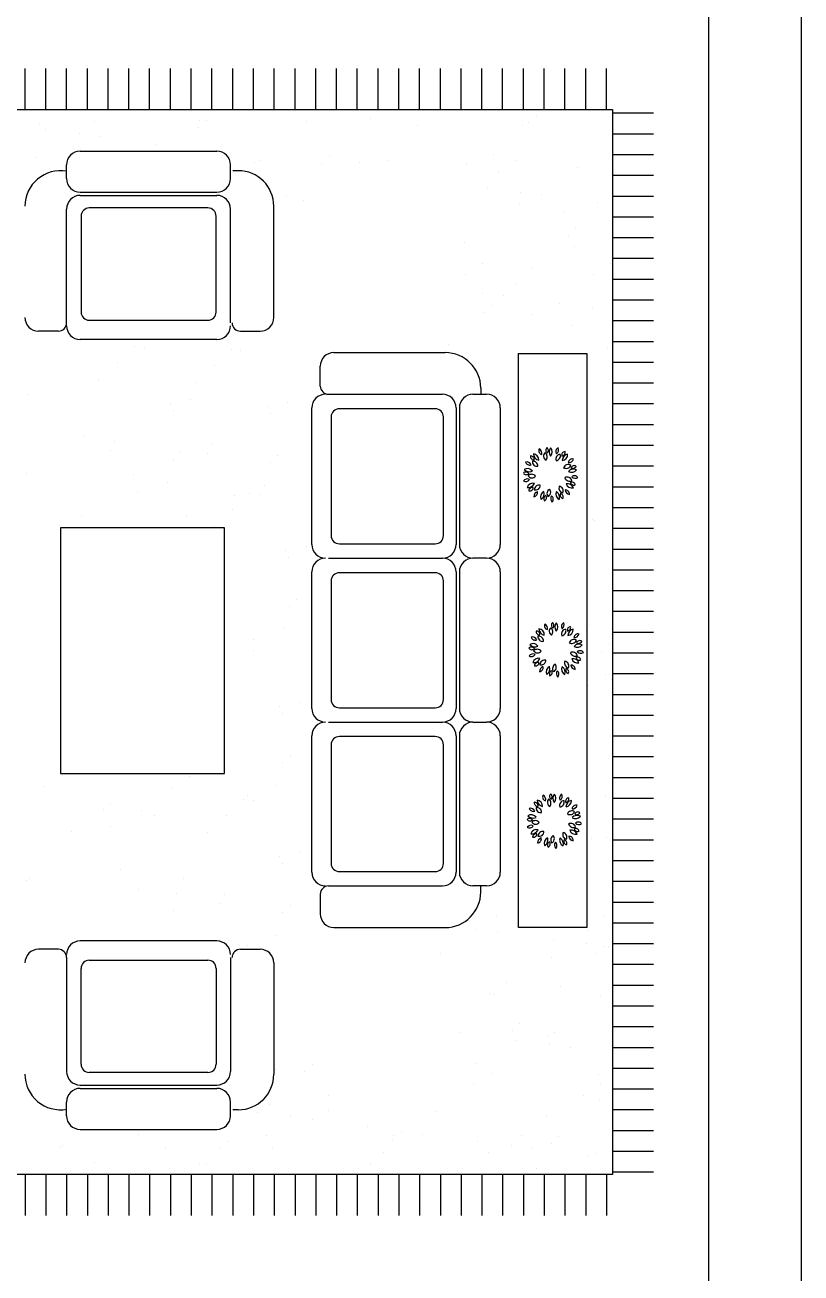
# Model space of a CAD drawing. Header units: inches. Extents: x 6.4 to 48.9, y 11.7 to 36.5.
# Drawn here: x 46.044 to 48.884, y 16.279 to 20.847 of the extents above; entities that cross this region are included whole.
import ezdxf

# ---------------------------------------------------------------- set-up
doc = ezdxf.new("R2010")
doc.units = ezdxf.units.IN
doc.header["$MEASUREMENT"] = 0
for name, color, linetype in [('02', 2, 'Continuous'), ('4', 4, 'Continuous'), ('kadrbm', 4, 'Continuous')]:
    doc.layers.add(name, color=color, linetype=linetype)

# ---------------------------------------------------------------- blocks, each defined once
blk = doc.blocks.new('kadrbm')
at = {"layer": 'kadrbm', "color": 4}
blk.add_lwpolyline([(0, 0), (0, 24.7972), (21, 24.7972), (21, 0), (0, 0)], close=True, dxfattribs=at)
blk.add_lwpolyline([(20.6631, 0.3257), (20.6631, 24.4603), (0.3369, 24.4603), (0.3369, 0.3257), (20.6631, 0.3257)], dxfattribs=at)

msp = doc.modelspace()

# ---------------------------------------------------------------- linework, layer by layer
at = {"layer": '02'}
for p, q in [((46.2459, 20.3855), (46.7459, 20.3855)), ((46.1957, 20.2855), (46.1957, 20.3355)), ((46.7957, 20.2855), (46.7957, 20.3355)), ((46.8244, 20.3138), (46.8044, 20.3138)), ((46.2459, 20.2355), (46.7459, 20.2355)), ((46.2462, 20.2234), (46.7459, 20.2234)), ((46.1959, 19.7566), (46.1959, 20.1734)), ((46.2492, 20.1474), (46.2492, 19.7963)), ((46.7135, 20.1774), (46.2792, 20.1774)), ((46.7435, 19.7963), (46.7435, 20.1474)), ((46.7959, 19.7566), (46.7959, 20.1734)), ((46.9544, 19.7766), (46.9544, 20.1838)), ((46.2792, 19.7663), (46.7135, 19.7663)), ((46.166, 19.7266), (46.0937, 19.7266)), ((46.7459, 19.6958), (46.2462, 19.6958)), ((46.832, 19.7266), (46.9044, 19.7266)), ((47.1747, 19.6479), (47.5819, 19.6479)), ((47.1247, 19.5256), (47.1247, 19.5979)), ((47.7119, 19.5179), (47.7119, 19.4979)), ((47.1547, 19.4954), (47.5715, 19.4954)), ((47.6836, 19.4957), (47.7336, 19.4957)), ((47.0939, 18.9457), (47.0939, 19.4454)), ((47.5455, 19.4424), (47.1944, 19.4424)), ((47.6215, 19.4454), (47.6215, 18.9457)), ((47.6336, 19.4457), (47.6336, 18.9457)), ((47.7836, 19.4457), (47.7836, 18.9457)), ((47.1644, 19.4124), (47.1644, 18.9781)), ((47.5755, 18.9781), (47.5755, 19.4124)), ((47.1944, 18.9481), (47.5455, 18.9481)), ((47.1547, 18.8957), (47.5715, 18.8957)), ((47.7336, 18.8957), (47.6836, 18.8957)), ((47.0939, 18.3457), (47.0939, 18.8454)), ((47.5455, 18.8424), (47.1944, 18.8424)), ((47.6215, 18.8454), (47.6215, 18.3457)), ((47.6336, 18.8457), (47.6336, 18.3457)), ((47.7836, 18.8457), (47.7836, 18.3457)), ((47.1644, 18.8124), (47.1644, 18.3781)), ((47.5755, 18.3781), (47.5755, 18.8124)), ((47.1944, 18.3481), (47.5455, 18.3481)), ((47.1547, 18.2957), (47.5715, 18.2957)), ((47.6836, 18.2959), (47.7336, 18.2959)), ((47.0939, 17.7459), (47.0939, 18.2457)), ((47.5455, 18.2427), (47.1944, 18.2427)), ((47.6215, 18.2457), (47.6215, 17.7459)), ((47.6336, 18.2459), (47.6336, 17.7459)), ((47.7836, 18.2459), (47.7836, 17.7459)), ((47.1644, 18.2127), (47.1644, 17.7783)), ((47.5755, 17.7783), (47.5755, 18.2127)), ((47.1944, 17.7483), (47.5455, 17.7483)), ((47.1547, 17.6959), (47.5715, 17.6959)), ((47.7336, 17.6959), (47.6836, 17.6959)), ((47.7119, 17.6736), (47.7119, 17.6936)), ((47.1247, 17.6659), (47.1247, 17.5936)), ((47.1747, 17.5436), (47.5819, 17.5436)), ((46.166, 17.4639), (46.0937, 17.4639)), ((46.7459, 17.4946), (46.2462, 17.4946)), ((46.832, 17.4639), (46.9044, 17.4639)), ((46.1962, 17.4339), (46.1962, 17.0171)), ((46.2792, 17.4242), (46.7135, 17.4242)), ((46.7959, 17.4339), (46.7959, 17.0171)), ((46.9544, 17.4139), (46.9544, 17.0067)), ((46.2492, 17.0431), (46.2492, 17.3942)), ((46.7435, 17.3942), (46.7435, 17.0431)), ((46.7135, 17.0131), (46.2792, 17.0131)), ((46.2459, 16.955), (46.7459, 16.955)), ((46.2462, 16.9671), (46.7459, 16.9671)), ((46.1959, 16.855), (46.1959, 16.905)), ((46.7959, 16.855), (46.7959, 16.905)), ((46.8244, 16.8767), (46.8044, 16.8767)), ((46.2459, 16.805), (46.7459, 16.805))]:
    msp.add_line(p, q, dxfattribs=at)
for points in [[(47.8502, 17.5434), (47.8502, 19.645), (48.1002, 19.645), (48.1002, 17.5434)], [(46.7741, 18.1072), (46.7741, 19.0072), (46.1741, 19.0072), (46.1741, 18.1072)]]:
    msp.add_lwpolyline(points, close=True, dxfattribs=at)
for centre, radius, start, end in [((46.2459, 20.3355), 0.05, 90, 180), ((46.7459, 20.3355), 0.05, 0, 90), ((46.1737, 20.1838), 0.13, 80.1386, 180), ((46.2459, 20.2855), 0.05, 180, 270), ((46.7459, 20.2855), 0.05, 270, 0), ((46.8244, 20.1838), 0.13, 0, 90), ((46.2462, 20.1734), 0.05, 90, 180), ((46.7459, 20.1734), 0.05, 0, 90), ((46.2792, 20.1474), 0.03, 90, 180), ((46.7135, 20.1474), 0.03, 0, 90), ((46.2792, 19.7963), 0.03, 180, 270), ((46.7135, 19.7963), 0.03, 270, 0), ((46.0937, 19.7766), 0.05, 180, 270), ((46.166, 19.7566), 0.03, 270, 0), ((46.2462, 19.7458), 0.05, 180, 270), ((46.7459, 19.7458), 0.05, 270, 0), ((46.832, 19.7566), 0.03, 180, 270), ((46.9044, 19.7766), 0.05, 270, 0), ((47.1747, 19.5979), 0.05, 90, 180), ((47.5819, 19.5179), 0.13, 0, 90), ((47.1547, 19.5256), 0.03, 180, 270), ((47.1439, 19.4454), 0.05, 90, 180), ((47.5715, 19.4454), 0.05, 0, 90), ((47.6836, 19.4457), 0.05, 90, 180), ((47.7336, 19.4457), 0.05, 0, 90), ((47.1944, 19.4124), 0.03, 90, 180), ((47.5455, 19.4124), 0.03, 0, 90), ((47.9023, 19.2556), 0.0219, 355.8936, 84.291), ((47.9302, 19.2791), 0.0258, 183.8417, 256.3429), ((47.9401, 19.2891), 0.0153, 156.4218, 252.1361), ((47.918, 19.2791), 0.018, 345.2594, 63.2985), ((47.959, 19.2693), 0.0169, 132.4168, 241.7512), ((47.9367, 19.2665), 0.0187, 319.6715, 54.4965), ((47.962, 19.2913), 0.0119, 129.4172, 241.6886), ((47.9458, 19.2897), 0.0138, 319.567, 51.5387), ((47.9881, 19.2846), 0.0258, 143.8417, 216.3429), ((47.9517, 19.2846), 0.0219, 315.8935, 44.291), ((48.0021, 19.2859), 0.0153, 116.4218, 212.1361), ((47.9788, 19.2925), 0.018, 305.2595, 23.2984), ((48.0203, 19.2735), 0.0119, 89.4172, 201.6886), ((48.0069, 19.2827), 0.0138, 279.5671, 11.5387), ((47.88, 19.2298), 0.018, 25.2595, 103.2985), ((47.8905, 19.2516), 0.0153, 196.4218, 292.1361), ((47.9059, 19.2674), 0.0119, 169.4172, 281.6885), ((47.8945, 19.2558), 0.0138, 359.5671, 91.5388), ((47.9178, 19.2486), 0.0169, 172.4168, 281.7512), ((47.9025, 19.2322), 0.0187, 359.6715, 94.4964), ((48.0039, 19.2586), 0.0169, 92.4168, 201.7512), ((47.985, 19.2708), 0.0187, 279.6716, 14.4964), ((48.0361, 19.2516), 0.0258, 103.8416, 176.3429), ((48.0081, 19.275), 0.0219, 275.8936, 4.291), ((48.0314, 19.2215), 0.0169, 52.4168, 161.7512), ((48.0248, 19.243), 0.0187, 239.6716, 334.4964), ((48.0476, 19.2436), 0.0153, 76.4219, 172.1361), ((48.034, 19.2636), 0.018, 265.2594, 343.2984), ((48.0536, 19.2224), 0.0119, 49.4172, 161.6885), ((47.877, 19.1968), 0.0138, 39.5671, 131.5387), ((47.8783, 19.213), 0.0119, 209.4172, 321.6885), ((47.8831, 19.2017), 0.0219, 35.8935, 124.291), ((47.8893, 19.2376), 0.0258, 223.8416, 296.3429), ((47.8983, 19.1838), 0.0187, 39.6715, 134.4964), ((47.8994, 19.2063), 0.0169, 212.4168, 321.7512), ((48.0287, 19.1755), 0.0169, 12.4168, 121.7512), ((48.0374, 19.1962), 0.0187, 199.6716, 294.4965), ((48.0516, 19.1955), 0.0258, 63.8416, 136.3429), ((48.0452, 19.2314), 0.0219, 235.8936, 324.291), ((48.0492, 19.2381), 0.0138, 239.567, 331.5387), ((48.0553, 19.182), 0.0153, 36.4218, 132.1361), ((48.0577, 19.206), 0.018, 225.2594, 303.2984), ((47.8826, 19.1676), 0.018, 65.2594, 143.2985), ((47.8766, 19.1911), 0.0153, 236.4218, 332.1361), ((47.903, 19.148), 0.0219, 75.8935, 164.291), ((47.8848, 19.1796), 0.0258, 263.8417, 336.3429), ((47.9015, 19.1404), 0.0138, 79.567, 171.5387), ((47.8921, 19.1537), 0.0119, 249.4172, 1.6885), ((47.9261, 19.1441), 0.0187, 79.6716, 174.4964), ((47.9126, 19.1621), 0.0169, 252.4168, 1.7512), ((47.973, 19.1316), 0.0187, 119.6715, 214.4965), ((47.9511, 19.1366), 0.0169, 292.4167, 41.7512), ((48.017, 19.1522), 0.0187, 159.6715, 254.4965), ((47.997, 19.1419), 0.0169, 332.4168, 81.7511), ((48.0388, 19.1467), 0.018, 185.2594, 263.2985), ((48.0215, 19.1298), 0.0153, 356.4218, 92.1361), ((48.0274, 19.1426), 0.0258, 23.8417, 96.3429), ((48.0456, 19.1742), 0.0219, 195.8936, 284.291), ((48.0462, 19.1619), 0.0119, 9.4172, 121.6886), ((48.0529, 19.1767), 0.0138, 199.5671, 291.5387), ((47.9246, 19.1216), 0.018, 105.2594, 183.2985), ((47.9049, 19.1358), 0.0153, 276.4218, 12.1361), ((47.9528, 19.1198), 0.0219, 115.8935, 204.291), ((47.9185, 19.1322), 0.0258, 303.8417, 16.3429), ((47.9565, 19.113), 0.0138, 119.567, 211.5387), ((47.9408, 19.117), 0.0119, 289.4172, 41.6886), ((47.9863, 19.1134), 0.018, 145.2594, 223.2984), ((47.9621, 19.1116), 0.0153, 316.4218, 52.1361), ((48.0091, 19.1301), 0.0219, 155.8936, 244.291), ((47.9749, 19.1176), 0.0258, 343.8417, 56.3429), ((48.0163, 19.1273), 0.0138, 159.567, 251.5386), ((48.0017, 19.1203), 0.0119, 329.4172, 81.6885), ((47.1944, 18.9781), 0.03, 180, 270), ((47.5455, 18.9781), 0.03, 270, 0), ((47.1439, 18.9457), 0.05, 180, 270), ((47.5715, 18.9457), 0.05, 270, 0), ((47.6836, 18.9457), 0.05, 180, 270), ((47.7336, 18.9457), 0.05, 270, 0), ((47.1439, 18.8454), 0.05, 90, 180), ((47.5715, 18.8454), 0.05, 0, 90), ((47.6836, 18.8457), 0.05, 90, 180), ((47.7336, 18.8457), 0.05, 0, 90), ((47.1944, 18.8124), 0.03, 90, 180), ((47.5455, 18.8124), 0.03, 0, 90), ((47.9606, 18.6485), 0.0153, 156.4218, 252.1361), ((47.9385, 18.6385), 0.018, 345.2594, 63.2985), ((47.9795, 18.6287), 0.0169, 132.4168, 241.7512), ((47.9572, 18.6259), 0.0187, 319.6715, 54.4965), ((47.9825, 18.6507), 0.0119, 129.4172, 241.6886), ((47.9663, 18.6491), 0.0138, 319.567, 51.5387), ((48.0086, 18.6441), 0.0258, 143.8417, 216.3429), ((47.9721, 18.644), 0.0219, 315.8935, 44.291), ((48.0226, 18.6453), 0.0153, 116.4218, 212.1361), ((47.9993, 18.6519), 0.018, 305.2595, 23.2984), ((48.0408, 18.6329), 0.0119, 89.4172, 201.6886), ((48.0274, 18.6421), 0.0138, 279.5671, 11.5387), ((47.9005, 18.5892), 0.018, 25.2595, 103.2985), ((47.911, 18.611), 0.0153, 196.4218, 292.1361), ((47.9264, 18.6268), 0.0119, 169.4172, 281.6885), ((47.915, 18.6152), 0.0138, 359.5671, 91.5388), ((47.9382, 18.608), 0.0169, 172.4168, 281.7512), ((47.9229, 18.5916), 0.0187, 359.6715, 94.4964), ((47.9227, 18.615), 0.0219, 355.8936, 84.291), ((47.9506, 18.6385), 0.0258, 183.8417, 256.3429), ((48.0244, 18.618), 0.0169, 92.4168, 201.7512), ((48.0055, 18.6302), 0.0187, 279.6716, 14.4964), ((48.0565, 18.6111), 0.0258, 103.8416, 176.3429), ((48.0286, 18.6344), 0.0219, 275.8936, 4.291), ((48.0519, 18.5809), 0.0169, 52.4168, 161.7512), ((48.0453, 18.6024), 0.0187, 239.6716, 334.4964), ((48.0681, 18.603), 0.0153, 76.4219, 172.1361), ((48.0545, 18.623), 0.018, 265.2594, 343.2984), ((48.074, 18.5818), 0.0119, 49.4172, 161.6885), ((47.8975, 18.5563), 0.0138, 39.5671, 131.5387), ((47.8988, 18.5725), 0.0119, 209.4172, 321.6885), ((47.9035, 18.5611), 0.0219, 35.8935, 124.291), ((47.9098, 18.597), 0.0258, 223.8416, 296.3429), ((47.9187, 18.5433), 0.0187, 39.6715, 134.4964), ((47.9199, 18.5657), 0.0169, 212.4168, 321.7512), ((48.0491, 18.5349), 0.0169, 12.4168, 121.7512), ((48.0579, 18.5556), 0.0187, 199.6716, 294.4965), ((48.0721, 18.555), 0.0258, 63.8416, 136.3429), ((48.0657, 18.5908), 0.0219, 235.8936, 324.291), ((48.0697, 18.5975), 0.0138, 239.567, 331.5387), ((48.0757, 18.5414), 0.0153, 36.4218, 132.1361), ((48.0781, 18.5654), 0.018, 225.2594, 303.2984), ((47.9031, 18.527), 0.018, 65.2594, 143.2985), ((47.8971, 18.5505), 0.0153, 236.4218, 332.1361), ((47.9235, 18.5075), 0.0219, 75.8935, 164.291), ((47.9052, 18.539), 0.0258, 263.8417, 336.3429), ((47.922, 18.4999), 0.0138, 79.567, 171.5387), ((47.9125, 18.5131), 0.0119, 249.4172, 1.6885), ((47.9466, 18.5035), 0.0187, 79.6716, 174.4964), ((47.9331, 18.5215), 0.0169, 252.4168, 1.7512), ((47.9935, 18.491), 0.0187, 119.6715, 214.4965), ((47.9716, 18.4961), 0.0169, 292.4167, 41.7512), ((48.0374, 18.5116), 0.0187, 159.6715, 254.4965), ((48.0174, 18.5014), 0.0169, 332.4168, 81.7511), ((48.0593, 18.5061), 0.018, 185.2594, 263.2985), ((48.042, 18.4892), 0.0153, 356.4218, 92.1361), ((48.0479, 18.502), 0.0258, 23.8417, 96.3429), ((48.0661, 18.5336), 0.0219, 195.8936, 284.291), ((48.0667, 18.5213), 0.0119, 9.4172, 121.6886), ((48.0734, 18.5361), 0.0138, 199.5671, 291.5387), ((47.945, 18.4811), 0.018, 105.2594, 183.2985), ((47.9254, 18.4952), 0.0153, 276.4218, 12.1361), ((47.9733, 18.4792), 0.0219, 115.8935, 204.291), ((47.939, 18.4916), 0.0258, 303.8417, 16.3429), ((47.977, 18.4724), 0.0138, 119.567, 211.5387), ((47.9613, 18.4764), 0.0119, 289.4172, 41.6886), ((48.0067, 18.4728), 0.018, 145.2594, 223.2984), ((47.9826, 18.471), 0.0153, 316.4218, 52.1361), ((48.0296, 18.4895), 0.0219, 155.8936, 244.291), ((47.9953, 18.477), 0.0258, 343.8417, 56.3429), ((48.0368, 18.4867), 0.0138, 159.567, 251.5386), ((48.0221, 18.4797), 0.0119, 329.4172, 81.6885), ((47.1944, 18.3781), 0.03, 180, 270), ((47.5455, 18.3781), 0.03, 270, 0), ((47.1439, 18.3457), 0.05, 180, 270), ((47.5715, 18.3457), 0.05, 270, 0), ((47.6836, 18.3457), 0.05, 180, 270), ((47.7336, 18.3457), 0.05, 270, 0), ((47.1439, 18.2457), 0.05, 90, 180), ((47.5715, 18.2457), 0.05, 0, 90), ((47.6836, 18.2459), 0.05, 90, 180), ((47.7336, 18.2459), 0.05, 0, 90), ((47.1944, 18.2127), 0.03, 90, 180), ((47.5455, 18.2127), 0.03, 0, 90), ((47.9196, 17.9998), 0.0119, 169.4172, 281.6885), ((47.9082, 17.9882), 0.0138, 359.5671, 91.5388), ((47.9159, 17.9881), 0.0219, 355.8936, 84.291), ((47.9438, 18.0116), 0.0258, 183.8417, 256.3429), ((47.9537, 18.0215), 0.0153, 156.4218, 252.1361), ((47.9317, 18.0116), 0.018, 345.2594, 63.2985), ((47.9727, 18.0017), 0.0169, 132.4168, 241.7512), ((47.9504, 17.999), 0.0187, 319.6715, 54.4965), ((47.9756, 18.0237), 0.0119, 129.4172, 241.6886), ((47.9595, 18.0221), 0.0138, 319.567, 51.5387), ((48.0018, 18.0171), 0.0258, 143.8417, 216.3429), ((47.9653, 18.017), 0.0219, 315.8935, 44.291), ((48.0158, 18.0184), 0.0153, 116.4218, 212.1361), ((48.0175, 17.991), 0.0169, 92.4168, 201.7512), ((47.9987, 18.0033), 0.0187, 279.6716, 14.4964), ((47.9925, 18.0249), 0.018, 305.2595, 23.2984), ((48.034, 18.006), 0.0119, 89.4172, 201.6886), ((48.0206, 18.0151), 0.0138, 279.5671, 11.5387), ((48.0497, 17.9841), 0.0258, 103.8416, 176.3429), ((48.0218, 18.0075), 0.0219, 275.8936, 4.291), ((47.8967, 17.9342), 0.0219, 35.8935, 124.291), ((47.8937, 17.9623), 0.018, 25.2595, 103.2985), ((47.9042, 17.9841), 0.0153, 196.4218, 292.1361), ((47.9314, 17.9811), 0.0169, 172.4168, 281.7512), ((47.9161, 17.9646), 0.0187, 359.6715, 94.4964), ((48.0451, 17.954), 0.0169, 52.4168, 161.7512), ((48.0385, 17.9755), 0.0187, 239.6716, 334.4964), ((48.0613, 17.9761), 0.0153, 76.4219, 172.1361), ((48.0476, 17.9961), 0.018, 265.2594, 343.2984), ((48.0652, 17.928), 0.0258, 63.8416, 136.3429), ((48.0672, 17.9549), 0.0119, 49.4172, 161.6885), ((48.0629, 17.9705), 0.0138, 239.567, 331.5387), ((47.8907, 17.9293), 0.0138, 39.5671, 131.5387), ((47.8919, 17.9455), 0.0119, 209.4172, 321.6885), ((47.8962, 17.9001), 0.018, 65.2594, 143.2985), ((47.8903, 17.9235), 0.0153, 236.4218, 332.1361), ((47.903, 17.9701), 0.0258, 223.8416, 296.3429), ((47.9119, 17.9163), 0.0187, 39.6715, 134.4964), ((47.9131, 17.9387), 0.0169, 212.4168, 321.7512), ((48.0423, 17.9079), 0.0169, 12.4168, 121.7512), ((48.0511, 17.9286), 0.0187, 199.6716, 294.4965), ((48.0588, 17.9639), 0.0219, 235.8936, 324.291), ((48.0689, 17.9144), 0.0153, 36.4218, 132.1361), ((48.0713, 17.9385), 0.018, 225.2594, 303.2984), ((47.9167, 17.8805), 0.0219, 75.8935, 164.291), ((47.8984, 17.912), 0.0258, 263.8417, 336.3429), ((47.9152, 17.8729), 0.0138, 79.567, 171.5387), ((47.9057, 17.8861), 0.0119, 249.4172, 1.6885), ((47.9382, 17.8541), 0.018, 105.2594, 183.2985), ((47.9186, 17.8682), 0.0153, 276.4218, 12.1361), ((47.9398, 17.8766), 0.0187, 79.6716, 174.4964), ((47.9262, 17.8945), 0.0169, 252.4168, 1.7512), ((47.9664, 17.8522), 0.0219, 115.8935, 204.291), ((47.9322, 17.8646), 0.0258, 303.8417, 16.3429), ((47.9867, 17.8641), 0.0187, 119.6715, 214.4965), ((47.9648, 17.8691), 0.0169, 292.4167, 41.7512), ((48.0227, 17.8625), 0.0219, 155.8936, 244.291), ((47.9885, 17.85), 0.0258, 343.8417, 56.3429), ((48.0306, 17.8846), 0.0187, 159.6715, 254.4965), ((48.0106, 17.8744), 0.0169, 332.4168, 81.7511), ((48.03, 17.8597), 0.0138, 159.567, 251.5386), ((48.0153, 17.8527), 0.0119, 329.4172, 81.6885), ((48.0525, 17.8792), 0.018, 185.2594, 263.2985), ((48.0352, 17.8623), 0.0153, 356.4218, 92.1361), ((48.0411, 17.875), 0.0258, 23.8417, 96.3429), ((48.0592, 17.9066), 0.0219, 195.8936, 284.291), ((48.0598, 17.8943), 0.0119, 9.4172, 121.6886), ((48.0666, 17.9091), 0.0138, 199.5671, 291.5387), ((47.9702, 17.8454), 0.0138, 119.567, 211.5387), ((47.9544, 17.8495), 0.0119, 289.4172, 41.6886), ((47.9999, 17.8458), 0.018, 145.2594, 223.2984), ((47.9758, 17.844), 0.0153, 316.4218, 52.1361), ((47.1944, 17.7783), 0.03, 180, 270), ((47.5455, 17.7783), 0.03, 270, 0), ((47.1439, 17.7459), 0.05, 180, 270), ((47.5715, 17.7459), 0.05, 270, 0), ((47.6836, 17.7459), 0.05, 180, 270), ((47.7336, 17.7459), 0.05, 270, 0), ((47.1547, 17.6659), 0.03, 90, 180), ((47.5819, 17.6736), 0.13, 270, 0), ((47.1747, 17.5936), 0.05, 180, 270), ((46.0937, 17.4139), 0.05, 90, 180), ((46.166, 17.4339), 0.03, 0, 90), ((46.2462, 17.4446), 0.05, 90, 180), ((46.7459, 17.4446), 0.05, 0, 90), ((46.832, 17.4339), 0.03, 90, 180), ((46.9044, 17.4139), 0.05, 0, 90), ((46.2792, 17.3942), 0.03, 90, 180), ((46.7135, 17.3942), 0.03, 0, 90), ((46.2792, 17.0431), 0.03, 180, 270), ((46.7135, 17.0431), 0.03, 270, 0), ((46.1737, 17.0067), 0.13, 180, 279.8614), ((46.2462, 17.0171), 0.05, 180, 270), ((46.7459, 17.0171), 0.05, 270, 0), ((46.8244, 17.0067), 0.13, 270, 0), ((46.2459, 16.905), 0.05, 90, 180), ((46.7459, 16.905), 0.05, 0, 90), ((46.2459, 16.855), 0.05, 180, 270), ((46.7459, 16.855), 0.05, 270, 0)]:
    msp.add_arc(centre, radius, start, end, dxfattribs=at)
at = {"layer": '4'}
for p, q in [((46.0441, 20.5381), (46.0441, 20.6881)), ((46.1201, 20.5381), (46.1201, 20.6881)), ((46.1961, 20.5381), (46.1961, 20.6881)), ((46.2721, 20.5381), (46.2721, 20.6881)), ((46.3481, 20.5381), (46.3481, 20.6881)), ((46.4241, 20.5381), (46.4241, 20.6881)), ((46.5001, 20.5381), (46.5001, 20.6881)), ((46.5761, 20.5381), (46.5761, 20.6881)), ((46.6521, 20.5381), (46.6521, 20.6881)), ((46.7281, 20.5381), (46.7281, 20.6881)), ((46.8041, 20.5381), (46.8041, 20.6881)), ((46.8801, 20.5381), (46.8801, 20.6881)), ((46.9561, 20.5381), (46.9561, 20.6881)), ((47.0321, 20.5381), (47.0321, 20.6881)), ((47.1081, 20.5381), (47.1081, 20.6881)), ((47.1841, 20.5381), (47.1841, 20.6881)), ((47.2601, 20.5381), (47.2601, 20.6881)), ((47.3361, 20.5381), (47.3361, 20.6881)), ((47.4121, 20.5381), (47.4121, 20.6881)), ((47.4881, 20.5381), (47.4881, 20.6881)), ((47.5641, 20.5381), (47.5641, 20.6881)), ((47.6401, 20.5381), (47.6401, 20.6881)), ((47.7161, 20.5381), (47.7161, 20.6881)), ((47.7921, 20.5381), (47.7921, 20.6881)), ((47.8681, 20.5381), (47.8681, 20.6881)), ((47.9441, 20.5381), (47.9441, 20.6881)), ((48.0201, 20.5381), (48.0201, 20.6881)), ((48.0961, 20.5381), (48.0961, 20.6881)), ((48.1721, 20.5381), (48.1721, 20.6881)), ((47.9159, 20.5164), (47.9159, 20.5164)), ((48.1939, 20.5251), (48.3439, 20.5251)), ((46.0975, 20.4847), (46.0975, 20.4847)), ((46.2978, 20.4954), (46.2978, 20.4954)), ((46.6789, 20.4726), (46.6789, 20.4726)), ((46.6815, 20.4972), (46.6815, 20.4972)), ((46.7066, 20.4979), (46.7066, 20.4979)), ((47.0741, 20.4922), (47.0741, 20.4922)), ((47.3068, 20.5031), (47.3068, 20.5031)), ((47.4792, 20.4776), (47.4792, 20.4776)), ((47.863, 20.4794), (47.863, 20.4794)), ((47.8882, 20.491), (47.8882, 20.491)), ((46.1202, 20.4644), (46.1202, 20.4644)), ((46.2422, 20.4484), (46.2422, 20.4484)), ((46.3203, 20.4381), (46.3203, 20.4381)), ((48.1939, 20.4491), (48.3439, 20.4491)), ((46.524, 20.4113), (46.524, 20.4113)), ((46.086, 20.3616), (46.086, 20.3616)), ((46.8838, 20.342), (46.8838, 20.342)), ((46.9067, 20.3523), (46.9067, 20.3523)), ((47.1298, 20.341), (47.1298, 20.341)), ((47.1575, 20.3663), (47.1575, 20.3663)), ((47.2675, 20.3438), (47.2675, 20.3438)), ((47.3739, 20.3515), (47.3739, 20.3515)), ((47.6601, 20.3388), (47.6601, 20.3388)), ((47.7577, 20.3714), (47.7577, 20.3714)), ((47.841, 20.3506), (47.841, 20.3506)), ((48.1939, 20.3731), (48.3439, 20.3731)), ((47.7777, 20.3103), (47.7777, 20.3103)), ((48.0653, 20.3242), (48.0653, 20.3242)), ((48.1939, 20.2971), (48.3439, 20.2971)), ((47.7353, 20.2518), (47.7353, 20.2518)), ((46.9993, 20.2214), (46.9993, 20.2214)), ((47.0647, 20.2032), (47.0647, 20.2032)), ((47.8573, 20.2357), (47.8573, 20.2357)), ((47.9353, 20.2255), (47.9353, 20.2255)), ((48.1391, 20.1986), (48.1391, 20.1986)), ((48.1939, 20.2211), (48.3439, 20.2211)), ((47.8535, 20.1904), (47.8535, 20.1904)), ((48.0171, 20.1644), (48.0171, 20.1644)), ((48.0593, 20.103), (48.0593, 20.103)), ((48.1939, 20.1451), (48.3439, 20.1451)), ((48.0317, 20.0777), (48.0317, 20.0777)), ((48.1939, 20.0691), (48.3439, 20.0691)), ((47.6507, 20.0498), (47.6507, 20.0498)), ((48.0558, 20.0352), (48.0558, 20.0352)), ((47.7198, 19.975), (47.7198, 19.975)), ((48.187, 19.9742), (48.187, 19.9742)), ((48.1939, 19.9931), (48.3439, 19.9931)), ((47.6566, 19.9347), (47.6566, 19.9347)), ((47.9012, 19.9581), (47.9012, 19.9581)), ((48.1237, 19.9339), (48.1237, 19.9339)), ((48.1939, 19.9171), (48.3439, 19.9171)), ((47.8441, 19.9014), (47.8441, 19.9014)), ((47.719, 19.8656), (47.719, 19.8656)), ((47.797, 19.8553), (47.797, 19.8553)), ((48.0008, 19.8285), (48.0008, 19.8285)), ((48.1939, 19.8411), (48.3439, 19.8411)), ((47.7242, 19.7959), (47.7242, 19.7959)), ((47.7519, 19.8213), (47.7519, 19.8213)), ((47.896, 19.7888), (47.896, 19.7888)), ((48.1227, 19.8124), (48.1227, 19.8124)), ((48.0464, 19.7462), (48.0464, 19.7462)), ((48.1939, 19.7651), (48.3439, 19.7651)), ((48.1939, 19.6891), (48.3439, 19.6891)), ((46.4434, 19.6694), (46.4434, 19.6694)), ((46.4794, 19.6657), (46.4794, 19.6657)), ((46.7982, 19.6579), (46.7982, 19.6579)), ((46.8342, 19.6543), (46.8342, 19.6543)), ((47.5937, 19.6764), (47.5937, 19.6764)), ((48.1752, 19.6643), (48.1752, 19.6643)), ((46.3814, 19.6113), (46.3814, 19.6113)), ((46.7362, 19.5999), (46.7362, 19.5999)), ((48.1939, 19.6131), (48.3439, 19.6131)), ((46.3129, 19.5498), (46.3129, 19.5498)), ((46.6677, 19.5383), (46.6677, 19.5383)), ((48.1939, 19.5371), (48.3439, 19.5371)), ((46.0577, 19.4945), (46.0577, 19.4945)), ((46.5748, 19.4629), (46.5748, 19.4629)), ((46.6492, 19.4755), (46.6492, 19.4755)), ((47.004, 19.464), (47.004, 19.464)), ((48.1939, 19.4611), (48.3439, 19.4611)), ((46.586, 19.4352), (46.586, 19.4352)), ((46.9296, 19.4515), (46.9296, 19.4515)), ((46.9407, 19.4237), (46.9407, 19.4237)), ((48.1939, 19.3851), (48.3439, 19.3851)), ((46.26, 19.3393), (46.26, 19.3393)), ((46.3582, 19.2901), (46.3582, 19.2901)), ((46.372, 19.3223), (46.372, 19.3223)), ((46.6146, 19.2813), (46.6146, 19.2813)), ((46.713, 19.2787), (46.713, 19.2787)), ((46.7267, 19.3108), (46.7267, 19.3108)), ((48.1939, 19.3091), (48.3439, 19.3091)), ((46.5869, 19.256), (46.5869, 19.256)), ((46.9417, 19.2445), (46.9417, 19.2445)), ((46.9693, 19.2699), (46.9693, 19.2699)), ((48.1939, 19.2331), (48.3439, 19.2331)), ((46.0482, 19.2055), (46.0482, 19.2055)), ((46.4408, 19.2005), (46.4408, 19.2005)), ((46.5654, 19.1739), (46.5654, 19.1739)), ((46.9201, 19.1624), (46.9201, 19.1624)), ((48.1939, 19.1571), (48.3439, 19.1571)), ((46.4564, 19.1364), (46.4564, 19.1364)), ((46.8112, 19.125), (46.8112, 19.125)), ((46.8669, 19.1318), (46.8669, 19.1318)), ((46.9028, 19.1282), (46.9028, 19.1282)), ((48.1881, 19.1313), (48.1881, 19.1313)), ((46.2505, 19.0502), (46.2505, 19.0502)), ((46.6342, 19.0521), (46.6342, 19.0521)), ((46.8049, 19.0738), (46.8049, 19.0738)), ((48.1939, 19.0811), (48.3439, 19.0811)), ((46.7364, 19.0123), (46.7364, 19.0123)), ((48.1208, 19.0367), (48.1208, 19.0367)), ((48.1279, 19.035), (48.1279, 19.035)), ((48.1939, 19.0051), (48.3439, 19.0051)), ((46.9982, 18.9254), (46.9982, 18.9254)), ((47.0727, 18.9379), (47.0727, 18.9379)), ((48.1939, 18.9291), (48.3439, 18.9291)), ((47.0094, 18.8976), (47.0094, 18.8976)), ((48.1939, 18.8531), (48.3439, 18.8531)), ((48.1939, 18.7771), (48.3439, 18.7771)), ((47.038, 18.7438), (47.038, 18.7438)), ((47.0103, 18.7185), (47.0103, 18.7185)), ((48.1939, 18.7011), (48.3439, 18.7011)), ((48.1116, 18.6488), (48.1116, 18.6488)), ((48.1897, 18.6385), (48.1897, 18.6385)), ((46.8798, 18.5989), (46.8798, 18.5989)), ((46.9888, 18.6364), (46.9888, 18.6364)), ((48.1939, 18.6251), (48.3439, 18.6251)), ((46.8799, 18.5564), (46.8799, 18.5564)), ((48.1547, 18.5558), (48.1547, 18.5558)), ((48.1823, 18.5811), (48.1823, 18.5811)), ((48.1939, 18.5491), (48.3439, 18.5491)), ((48.1695, 18.4709), (48.1695, 18.4709)), ((48.1939, 18.4731), (48.3439, 18.4731)), ((48.1062, 18.4306), (48.1062, 18.4306)), ((48.1895, 18.4513), (48.1895, 18.4513)), ((47.0498, 18.3661), (47.0498, 18.3661)), ((48.1939, 18.3971), (48.3439, 18.3971)), ((46.9754, 18.3536), (46.9754, 18.3536)), ((46.9865, 18.3258), (46.9865, 18.3258)), ((48.1939, 18.3211), (48.3439, 18.3211)), ((48.1939, 18.2451), (48.3439, 18.2451)), ((46.9875, 18.1466), (46.9875, 18.1466)), ((47.0151, 18.172), (47.0151, 18.172)), ((48.18, 18.1622), (48.18, 18.1622)), ((48.1939, 18.1691), (48.3439, 18.1691)), ((46.1799, 18.0986), (46.1799, 18.0986)), ((46.647, 18.0978), (46.647, 18.0978)), ((48.1939, 18.0931), (48.3439, 18.0931)), ((46.1166, 18.0583), (46.1166, 18.0583)), ((46.5837, 18.0575), (46.5837, 18.0575)), ((46.9659, 18.0645), (46.9659, 18.0645)), ((46.3581, 17.9993), (46.3581, 17.9993)), ((46.844, 18.0111), (46.844, 18.0111)), ((46.857, 18.0271), (46.857, 18.0271)), ((46.8799, 18.0074), (46.8799, 18.0074)), ((48.1676, 18.0229), (48.1676, 18.0229)), ((48.1939, 18.0171), (48.3439, 18.0171)), ((46.3305, 17.974), (46.3305, 17.974)), ((46.4689, 17.972), (46.4689, 17.972)), ((46.5172, 17.9536), (46.5172, 17.9536)), ((46.782, 17.953), (46.782, 17.953)), ((46.356, 17.9124), (46.356, 17.9124)), ((48.1939, 17.9411), (48.3439, 17.9411)), ((46.2127, 17.8942), (46.2127, 17.8942)), ((46.7135, 17.8915), (46.7135, 17.8915)), ((48.1168, 17.8713), (48.1168, 17.8713)), ((48.1706, 17.8732), (48.1706, 17.8732)), ((48.1939, 17.8651), (48.3439, 17.8651)), ((47.0498, 17.8172), (47.0498, 17.8172)), ((46.9754, 17.8046), (46.9754, 17.8046)), ((46.9865, 17.7769), (46.9865, 17.7769)), ((48.1939, 17.7891), (48.3439, 17.7891)), ((46.3936, 17.7554), (46.3936, 17.7554)), ((46.0507, 17.7176), (46.0507, 17.7176)), ((46.0587, 17.723), (46.0587, 17.723)), ((46.4595, 17.683), (46.4595, 17.683)), ((46.6238, 17.723), (46.6238, 17.723)), ((48.1939, 17.7131), (48.3439, 17.7131)), ((46.5991, 17.6691), (46.5991, 17.6691)), ((46.7725, 17.664), (46.7725, 17.664)), ((48.1939, 17.6371), (48.3439, 17.6371)), ((46.587, 17.607), (46.587, 17.607)), ((46.7588, 17.6318), (46.7588, 17.6318)), ((46.9875, 17.5977), (46.9875, 17.5977)), ((47.0151, 17.623), (47.0151, 17.623)), ((47.7685, 17.5892), (47.7685, 17.5892)), ((48.1611, 17.5842), (48.1611, 17.5842)), ((48.1939, 17.5611), (48.3439, 17.5611)), ((46.9659, 17.5156), (46.9659, 17.5156)), ((47.6967, 17.5383), (47.6967, 17.5383)), ((47.7748, 17.528), (47.7748, 17.528)), ((47.9785, 17.5012), (47.9785, 17.5012)), ((48.1034, 17.5334), (48.1034, 17.5334)), ((46.857, 17.4781), (46.857, 17.4781)), ((48.1005, 17.4851), (48.1005, 17.4851)), ((48.1618, 17.4727), (48.1618, 17.4727)), ((48.1785, 17.4748), (48.1785, 17.4748)), ((48.1939, 17.4851), (48.3439, 17.4851)), ((47.5656, 17.4486), (47.5656, 17.4486)), ((47.9708, 17.434), (47.9708, 17.434)), ((48.1342, 17.4473), (48.1342, 17.4473)), ((48.1939, 17.4091), (48.3439, 17.4091)), ((47.8061, 17.344), (47.8061, 17.344)), ((48.0037, 17.3278), (48.0037, 17.3278)), ((48.1939, 17.3331), (48.3439, 17.3331)), ((47.7428, 17.3037), (47.7428, 17.3037)), ((47.759, 17.3002), (47.759, 17.3002)), ((48.1517, 17.2952), (48.1517, 17.2952)), ((48.1939, 17.2571), (48.3439, 17.2571)), ((47.8544, 17.191), (47.8544, 17.191)), ((48.1939, 17.1811), (48.3439, 17.1811)), ((47.6365, 17.1578), (47.6365, 17.1578)), ((47.8267, 17.1656), (47.8267, 17.1656)), ((47.8402, 17.131), (47.8402, 17.131)), ((47.9613, 17.1449), (47.9613, 17.1449)), ((47.9822, 17.1578), (47.9822, 17.1578)), ((47.9622, 17.115), (47.9622, 17.115)), ((48.0402, 17.1047), (48.0402, 17.1047)), ((48.1939, 17.1051), (48.3439, 17.1051)), ((47.096, 17.0409), (47.096, 17.0409)), ((47.6962, 17.046), (47.6962, 17.046)), ((46.9607, 17.0239), (46.9607, 17.0239)), ((47.0684, 17.0156), (47.0684, 17.0156)), ((47.7496, 17.0112), (47.7496, 17.0112)), ((48.1422, 17.0061), (48.1422, 17.0061)), ((48.1939, 17.0291), (48.3439, 17.0291)), ((47.6849, 16.9684), (47.6849, 16.9684)), ((48.152, 16.9676), (48.152, 16.9676)), ((48.1939, 16.9531), (48.3439, 16.9531)), ((47.1545, 16.929), (47.1545, 16.929)), ((48.0888, 16.9273), (48.0888, 16.9273)), ((48.1471, 16.9144), (48.1471, 16.9144)), ((46.8944, 16.8672), (46.8944, 16.8672)), ((46.9379, 16.896), (46.9379, 16.896)), ((47.1541, 16.8755), (47.1541, 16.8755)), ((47.5467, 16.8705), (47.5467, 16.8705)), ((48.1939, 16.8771), (48.3439, 16.8771)), ((47.0163, 16.8511), (47.0163, 16.8511)), ((47.0944, 16.8408), (47.0944, 16.8408)), ((47.2981, 16.814), (47.2981, 16.814)), ((47.9519, 16.8559), (47.9519, 16.8559)), ((46.4597, 16.7847), (46.4597, 16.7847)), ((46.9268, 16.7839), (46.9268, 16.7839)), ((47.3939, 16.783), (47.3939, 16.783)), ((47.4201, 16.7979), (47.4201, 16.7979)), ((47.4982, 16.7877), (47.4982, 16.7877)), ((47.8611, 16.7822), (47.8611, 16.7822)), ((47.9978, 16.7776), (47.9978, 16.7776)), ((48.1939, 16.8011), (48.3439, 16.8011)), ((46.1749, 16.7381), (46.1749, 16.7381)), ((46.1795, 16.7459), (46.1795, 16.7459)), ((46.5586, 16.7399), (46.5586, 16.7399)), ((46.7609, 16.7338), (46.7609, 16.7338)), ((46.7886, 16.7592), (46.7886, 16.7592)), ((46.9513, 16.7349), (46.9513, 16.7349)), ((47.3564, 16.7203), (47.3564, 16.7203)), ((47.3888, 16.7643), (47.3888, 16.7643)), ((47.7019, 16.7608), (47.7019, 16.7608)), ((47.7401, 16.7221), (47.7401, 16.7221)), ((47.8239, 16.7448), (47.8239, 16.7448)), ((47.9019, 16.7345), (47.9019, 16.7345)), ((47.9702, 16.7523), (47.9702, 16.7523)), ((48.1939, 16.7251), (48.3439, 16.7251)), ((46.2978, 16.6829), (46.2978, 16.6829)), ((46.6815, 16.681), (46.6815, 16.681)), ((46.7066, 16.6803), (46.7066, 16.6803)), ((47.3068, 16.6752), (47.3068, 16.6752)), ((48.1057, 16.7077), (48.1057, 16.7077)), ((48.1328, 16.7171), (48.1328, 16.7171)), ((46.0441, 16.6402), (46.0441, 16.4902)), ((46.1201, 16.6402), (46.1201, 16.4902)), ((46.1961, 16.6402), (46.1961, 16.4902)), ((46.2721, 16.6402), (46.2721, 16.4902)), ((46.3481, 16.6402), (46.3481, 16.4902)), ((46.4241, 16.6402), (46.4241, 16.4902)), ((46.5001, 16.6402), (46.5001, 16.4902)), ((46.5761, 16.6402), (46.5761, 16.4902)), ((46.6521, 16.6402), (46.6521, 16.4902)), ((46.7281, 16.6402), (46.7281, 16.4902)), ((46.8041, 16.6402), (46.8041, 16.4902)), ((46.8801, 16.6402), (46.8801, 16.4902)), ((46.9561, 16.6402), (46.9561, 16.4902)), ((47.0321, 16.6402), (47.0321, 16.4902)), ((47.1081, 16.6402), (47.1081, 16.4902)), ((47.1841, 16.6402), (47.1841, 16.4902)), ((47.2601, 16.6402), (47.2601, 16.4902)), ((47.3361, 16.6402), (47.3361, 16.4902)), ((47.4121, 16.6402), (47.4121, 16.4902)), ((47.4881, 16.6402), (47.4881, 16.4902)), ((47.5641, 16.6402), (47.5641, 16.4902)), ((47.6401, 16.6402), (47.6401, 16.4902)), ((47.7161, 16.6402), (47.7161, 16.4902)), ((47.7921, 16.6402), (47.7921, 16.4902)), ((47.8681, 16.6402), (47.8681, 16.4902)), ((47.9159, 16.6619), (47.9159, 16.6619)), ((47.9441, 16.6402), (47.9441, 16.4902)), ((48.0201, 16.6402), (48.0201, 16.4902)), ((48.0961, 16.6402), (48.0961, 16.4902)), ((48.1721, 16.6402), (48.1721, 16.4902)), ((48.1939, 16.6491), (48.3439, 16.6491))]:
    msp.add_line(p, q, dxfattribs=at)
msp.add_lwpolyline([(40.1116, 20.5381), (48.1939, 20.5381), (48.1939, 16.6402), (40.1116, 16.6402)], close=True, dxfattribs=at)

# ---------------------------------------------------------------- block references
at = {"layer": 'kadrbm'}
msp.add_blockref('kadrbm', (27.8843, 11.711), dxfattribs=at)

doc.saveas('drawing.dxf')
